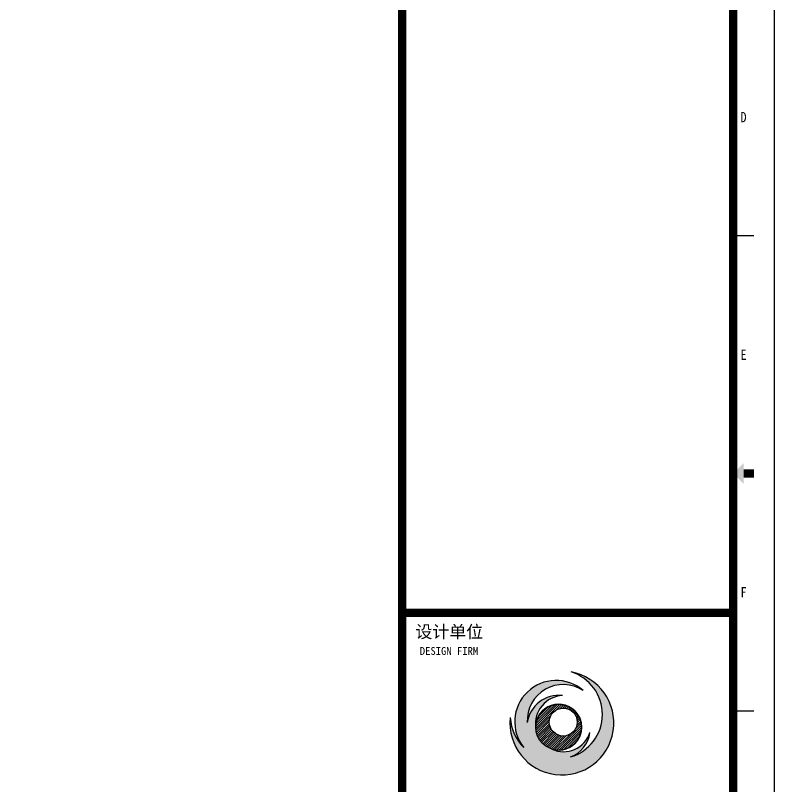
# Model space of a CAD drawing. Extents: x 121658 to 184658, y 9304 to 53801.
# Drawn here: x 170920 to 184658, y 25886 to 39843 of the extents above; entities that cross this region are included whole.
import ezdxf
from ezdxf.enums import TextEntityAlignment as Align

# ---------------------------------------------------------------- set-up
doc = ezdxf.new("R2010")
doc.units = 0
doc.header["$LTSCALE"] = 1000
doc.header["$MEASUREMENT"] = 0
doc.layers.add('tk', color=253, linetype='Continuous')
doc.styles.add('TKZ1', font='SIMHEI.TTF', dxfattribs={"width": 0.7})
doc.styles.add('图签栏', font='SimSun.ttf')

# ---------------------------------------------------------------- blocks, each defined once
blk = doc.blocks.new('图框')
h = blk.add_hatch(color=256)
edge = h.paths.add_edge_path()
edge.add_ellipse((-63198.89132230156, -481062.8301848472), major_axis=(686.1873595802477, 0.0002519820558798516), ratio=0.999999944120662, start_angle=93.06124685348692, end_angle=187.256203351148, ccw=False)
edge.add_ellipse((-63322.14726475385, -481142.4952029108), major_axis=(769.7612975816478, 0.0002526717898815502), ratio=0.9999999441207019, start_angle=83.53957312203578, end_angle=171.4355251698217)
edge.add_ellipse((-63213.18858947136, -480982.1901855072), major_axis=(871.3340613406044, 0.0001265233995570607), ratio=0.9999999441206711, start_angle=56.564432323090784, end_angle=183.0045078922729, ccw=False)
edge.add_ellipse((-63386.35543561447, -481010.4365496861), major_axis=(998.6799330282176, 0.0003055652425467749), ratio=0.9999999441205074, start_angle=49.14593904231483, end_angle=218.751491437475)
edge.add_ellipse((-63388.41762199988, -480847.0273942145), major_axis=(-1106.867709276404, 3.960571067520252e-05), ratio=0.9999999441206786, start_angle=363.2971515945455, end_angle=405.43010690265254, ccw=False)
edge.add_ellipse((-63246.03824705273, -481040.9451319556), major_axis=(-1254.197239876696, 4.75370377762712e-05), ratio=0.9999999441206591, start_angle=-5.961306013624971, end_angle=259.8615443652934)
edge.add_ellipse((-63339.72816052575, -480831.6991633777), major_axis=(-1072.504133674847, 0.0005054066073976968), ratio=0.9999999441206597, start_angle=106.44548197538589, end_angle=252.95012000845162, ccw=False)
edge.add_ellipse((-63305.74114743779, -481165.3944343481), major_axis=(745.4109778671724, 0.0001496878886853215), ratio=0.9999999441206635, start_angle=-68.79320245167486, end_angle=-8.26704924296801)
edge.add_ellipse((-63206.5817947633, -481059.2199518838), major_axis=(-673.2087035304776, 6.977402276282271e-05), ratio=0.9999999441205502, start_angle=65.44008753459377, end_angle=161.5231079414885, ccw=False)
edge.add_ellipse((-63325.52654682605, -481141.2696233086), major_axis=(-554.1177518067068, 2.205772325568627e-05), ratio=0.9999999441205891, start_angle=360.85108210312364, end_angle=433.122956071315, ccw=False)
h = blk.add_hatch()
h.set_pattern_fill('ANSI31', color=256, scale=6118.035339263164, style=0)
h.set_pattern_definition([(44.99999839917436, (-106270.3491086682, -472353.2115893961), (-27.03815162384955, 27.03815011297508), [])])
edge = h.paths.add_edge_path()
edge.add_ellipse((-63325.52654682607, -481141.269623309), major_axis=(-554.1177518059988, 0.0008757160820775005), ratio=0.9999999441206232, start_angle=180.0000905490963, end_angle=360.8511703713849)
edge.add_ellipse((-63325.52654682607, -481141.2696233085), major_axis=(554.117751797038, 0.003270690832428278), ratio=0.999999944120629, start_angle=180.8507416329044, end_angle=359.9996618105196)
edge = h.paths.add_edge_path(flags=16)
edge.add_ellipse((-63214.55316051236, -481016.9230374558), major_axis=(-337.4866681529027, 6.750754237095699e-05), ratio=0.9999999441206803, start_angle=180.0000114608897, end_angle=360.0000114608897, ccw=False)
edge.add_ellipse((-63214.55316051236, -481016.9230374558), major_axis=(337.4866681529159, 2.211112666347493e-05), ratio=0.9999999441206588, start_angle=179.9999962461501, end_angle=359.9999962461501, ccw=False)
for p, q in [((-58108.4793015235, -504711.2319678301), (-58108.4793015235, -445311.2319678301)), ((-58608.4793015235, -469271.2319678278), (-59108.4793015235, -469271.2319678278)), ((-58608.4793015235, -480751.2319678324), (-59108.4793015235, -480751.2319678324))]:
    blk.add_line(p, q)
at = {"const_width": 200}
blk.add_lwpolyline([(-59108.4793015235, -446311.2319678301), (-139708.4793015235, -446311.2319678301), (-139708.4793015235, -503711.2319678301), (-59108.4793015235, -503711.2319678301)], close=True, dxfattribs=at)
for points in [[(-67108.4793017898, -446311.2319678301), (-67108.4793017898, -503711.2319678301)], [(-58858.47930152714, -475011.2319678301), (-58608.4793015235, -475011.2319678301)], [(-67108.48062797278, -478377.8986339108), (-59108.48061329863, -478377.8986339108)], [(-67108.48062797278, -478377.8986339108), (-59108.48062770357, -478377.8986339108)]]:
    blk.add_lwpolyline(points, dxfattribs=at)
for centre, major_axis, ratio, start_param, end_param in [((-63246.03824705275, -481040.9451319556), (1254.197239876699, 0.0001086366877863104), 0.9999999441206447, 3.037548111412133, 7.677032077560659), ((-63386.3554356145, -481010.4365496861), (-998.6799330281581, 9.387587474355993e-05), 0.9999999441207753, 3.999351503831551, 6.959526822790833), ((-63339.72816052576, -480831.6991633777), (-1072.504133674786, 0.0006211344117902742), 0.9999999441206439, 1.857824242247009, 4.414812545366622), ((-63213.18858947137, -480982.1901855071), (871.3340613405969, 0.0001152992946774531), 0.9999999441206069, 0.98723559644095, 3.194031221593431), ((-63322.14726475385, -481142.4952029108), (-769.7612975816811, 0.000119634404188447), 0.9999999441206349, 4.599633743944286, 6.13370750635298), ((-63198.89132230156, -481062.8301848472), (686.187359580287, 6.119737336876535e-05), 0.999999944120666, 1.624225441640379, 3.268237571297689), ((-63325.52654682605, -481141.2696233086), (-554.117751806588, 0.0003696503855588526), 0.9999999441206686, 1.27623696952599, 6.298040119374489), ((-63325.52654682605, -481141.2696233086), (554.1177518065821, 0.000370683764682504), 0.9999999441206108, -6.689621188105122e-07, 6.283184638217468), ((-63214.55316051233, -481016.9230374558), (-337.4866681521358, 0.0007222914789051384), 0.9999999441206803, 3.141594793797355, 9.424780100976943), ((-63388.4176219999, -480847.0273942145), (1106.867709276277, 0.0005099084575468418), 0.9999999441206225, 3.199138308393105, 3.934497102115288), ((-63206.58179476329, -481059.2199518838), (673.2087035304663, 7.326343151102614e-05), 0.9999999441206102, 4.283737431390662, 5.960702492751871), ((-63305.74114743778, -481165.3944343481), (745.4109778671846, 0.0001121466697104845), 0.9999999441206149, -1.200667835409747, -0.1442871783511055)]:
    blk.add_ellipse(centre, major_axis=major_axis, ratio=ratio, start_param=start_param, end_param=end_param)
blk.add_solid([(-58858.4793015235, -475261.2319678301), (-58858.4793015235, -474761.2319678185), (-59108.4793015235, -475011.2319678301)])
at = {"style": 'TKZ1', "width": 0.85}
for s, p in [('D', (-58858.4793015235, -466401.2319678324)), ('E', (-58858.4793015235, -472141.2319678231)), ('F', (-58858.4793015235, -477881.2319678254))]:
    blk.add_text(s, height=250, dxfattribs=at).set_placement(p, align=Align.MIDDLE)
at = {"style": '图签栏'}
blk.add_text('设计单位', height=300, dxfattribs=at).set_placement((-65967.49098919219, -478827.8986339108), align=Align.MIDDLE)
blk.add_text('DESIGN FIRM', height=188.5521885585322, dxfattribs=at).set_placement((-66679.26151798284, -479393.1418418651))

msp = doc.modelspace()

# ---------------------------------------------------------------- block references
at = {"layer": 'tk', "xscale": 0.7491082046180964, "yscale": 0.749108204501681, "zscale": 0.7491082045191118}
msp.add_blockref('图框', (228187.6616778765, 387387.0656269045), dxfattribs=at)

doc.saveas('drawing.dxf')
